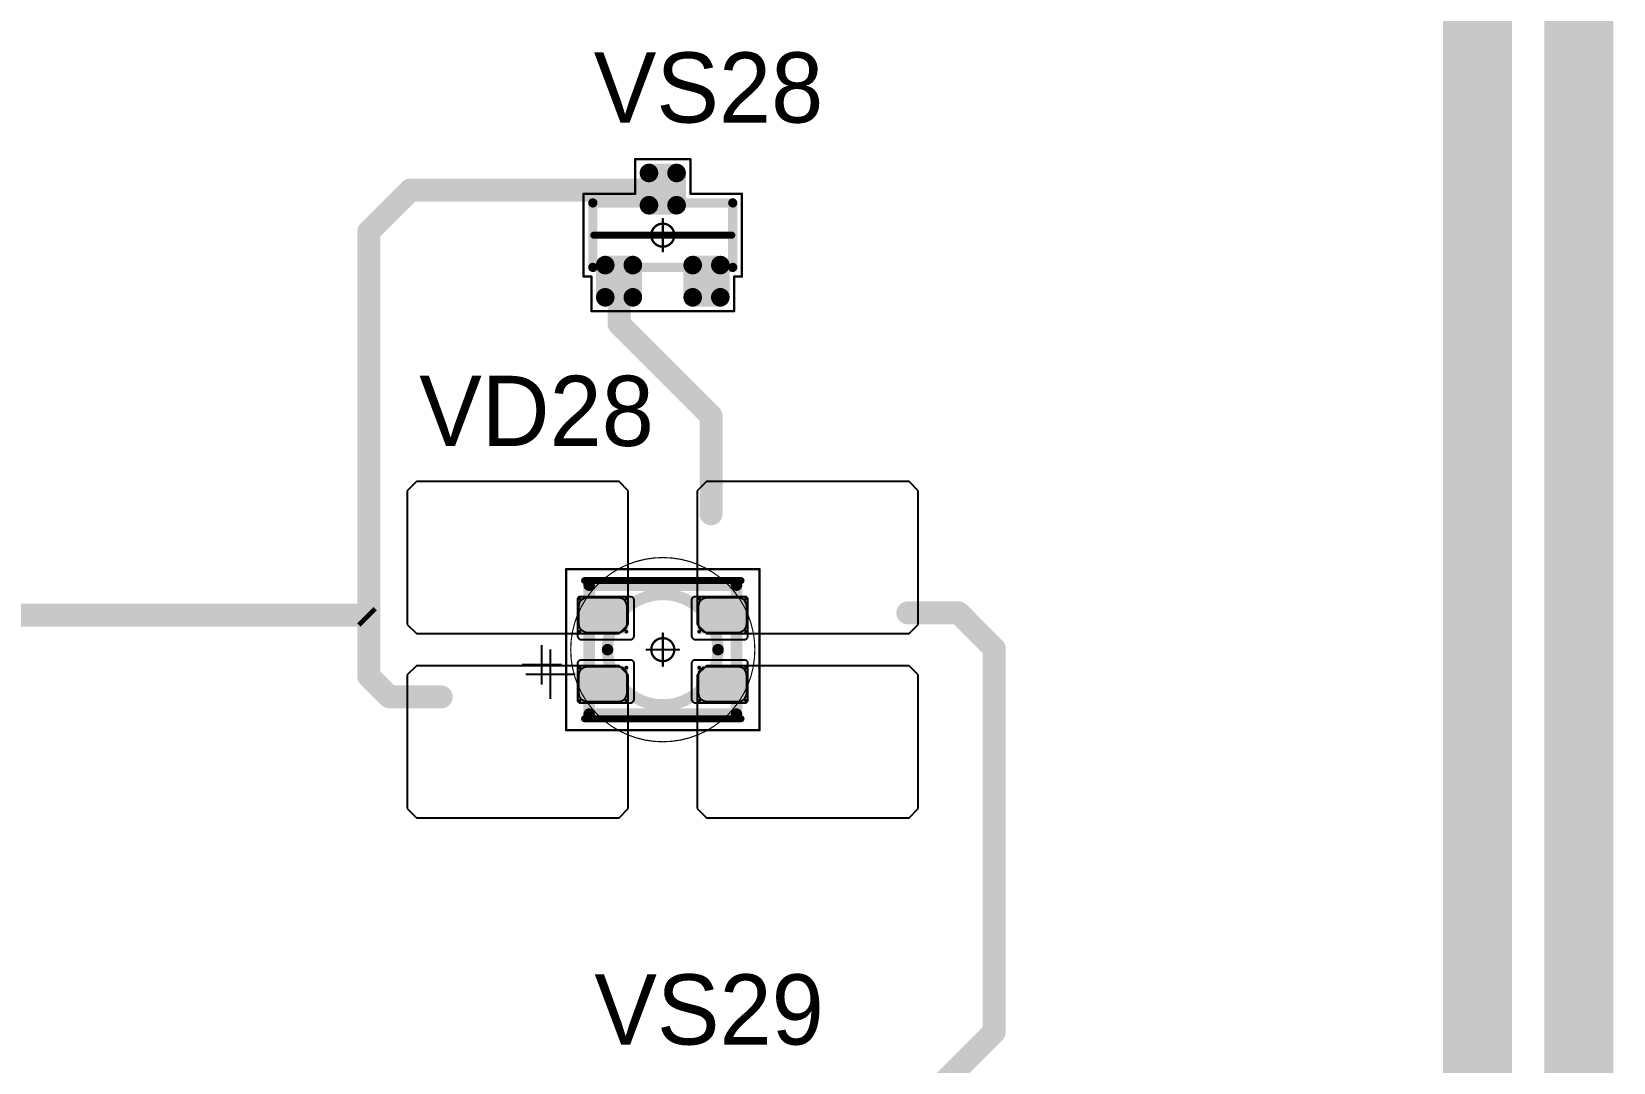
# Model space of a CAD drawing. Header units: millimetres. Extents: x 0 to 400, y 0 to 511.
# Drawn here: x 86.29 to 120.65, y 192.54 to 214.92 of the extents above; entities that cross this region are included whole.
import ezdxf

# ---------------------------------------------------------------- set-up
doc = ezdxf.new("R2010")
doc.units = ezdxf.units.MM
for name, color, linetype in [('Mechanical13', 56, 'Continuous'), ('Mechanical15', 56, 'Continuous'), ('Mechanical2', 216, 'Continuous'), ('TopLayer', 1, 'Continuous'), ('TopOverlay', 2, 'Continuous'), ('TopPaste', 8, 'Continuous'), ('TopSolder', 216, 'Continuous')]:
    doc.layers.add(name, color=color, linetype=linetype)

# ---------------------------------------------------------------- blocks, each defined once
blk = doc.blocks.new('SOT23_569')
at = {"layer": 'Mechanical13', "const_width": 0.2}
for points in [[(-0.7, 1.52), (0.7, 1.52)], [(-0.7, 1.52), (-0.7, -1.52)], [(0.7, 1.52), (0.7, -1.52)], [(-0.7, -1.52), (0.7, -1.52)]]:
    blk.add_lwpolyline(points, dxfattribs=at)
at = {"layer": 'Mechanical13', "const_width": 0.1}
for points in [[(-0.75, 1.52, 1), (-0.65, 1.52, 1)], [(-0.75, 1.52, 1), (-0.65, 1.52, 1)], [(0.65, 1.52, 1), (0.75, 1.52, 1)], [(0.65, 1.52, 1), (0.75, 1.52, 1)], [(-0.75, -1.52, 1), (-0.65, -1.52, 1)], [(-0.75, -1.52, 1), (-0.65, -1.52, 1)], [(0.65, -1.52, 1), (0.75, -1.52, 1)], [(0.65, -1.52, 1), (0.75, -1.52, 1)]]:
    blk.add_lwpolyline(points, format="xyb", close=True, dxfattribs=at)
at = {"layer": 'Mechanical15', "const_width": 0.05}
for points in [[(-0.9, 1.72), (-0.9, 1.55)], [(-0.9, 1.72), (0.9, 1.72)], [(0.9, 1.72), (0.9, 0.6)], [(-1.65, 1.55), (-1.65, -1.55)], [(-1.65, 1.55), (-0.9, 1.55)], [(0, 0.35), (0, -0.35)], [(0.9, 0.6), (1.65, 0.6)], [(1.65, 0.6), (1.65, -0.6)], [(-0.35, 0), (0.35, 0)], [(0.9, -0.6), (1.65, -0.6)], [(0.9, -0.6), (0.9, -1.72)], [(-1.65, -1.55), (-0.9, -1.55)], [(-0.9, -1.55), (-0.9, -1.72)], [(-0.9, -1.72), (0.9, -1.72)]]:
    blk.add_lwpolyline(points, dxfattribs=at)
at = {"layer": 'Mechanical15'}
for points, const_width in [([(-0.913, 1.72, 1), (-0.888, 1.72, 1)], 0.025), ([(-0.913, 1.72, 1), (-0.888, 1.72, 1)], 0.025), ([(0.888, 1.72, 1), (0.913, 1.72, 1)], 0.025), ([(0.888, 1.72, 1), (0.913, 1.72, 1)], 0.025), ([(-1.662, 1.55, 1), (-1.637, 1.55, 1)], 0.025), ([(-1.662, 1.55, 1), (-1.637, 1.55, 1)], 0.025), ([(-0.913, 1.55, 1), (-0.888, 1.55, 1)], 0.025), ([(-0.913, 1.55, 1), (-0.888, 1.55, 1)], 0.025), ([(-0.012, 0.35, 1), (0.012, 0.35, 1)], 0.025), ([(0.888, 0.6, 1), (0.913, 0.6, 1)], 0.025), ([(0.888, 0.6, 1), (0.913, 0.6, 1)], 0.025), ([(1.637, 0.6, 1), (1.662, 0.6, 1)], 0.025), ([(1.637, 0.6, 1), (1.662, 0.6, 1)], 0.025), ([(-0.362, 0, 1), (-0.337, 0, 1)], 0.025), ([(0.25, 0, 1), (-0.25, 0, 1)], 0.05), ([(-0.262, 0, 1), (-0.238, 0, 1)], 0.025), ([(0.238, 0, 1), (0.262, 0, 1)], 0.025), ([(0.337, 0, 1), (0.362, 0, 1)], 0.025), ([(-0.012, -0.35, 1), (0.012, -0.35, 1)], 0.025), ([(0.888, -0.6, 1), (0.913, -0.6, 1)], 0.025), ([(0.888, -0.6, 1), (0.913, -0.6, 1)], 0.025), ([(1.637, -0.6, 1), (1.662, -0.6, 1)], 0.025), ([(1.637, -0.6, 1), (1.662, -0.6, 1)], 0.025), ([(-1.662, -1.55, 1), (-1.637, -1.55, 1)], 0.025), ([(-1.662, -1.55, 1), (-1.637, -1.55, 1)], 0.025), ([(-0.913, -1.55, 1), (-0.888, -1.55, 1)], 0.025), ([(-0.913, -1.55, 1), (-0.888, -1.55, 1)], 0.025), ([(-0.913, -1.72, 1), (-0.888, -1.72, 1)], 0.025), ([(-0.913, -1.72, 1), (-0.888, -1.72, 1)], 0.025), ([(0.888, -1.72, 1), (0.913, -1.72, 1)], 0.025), ([(0.888, -1.72, 1), (0.913, -1.72, 1)], 0.025)]:
    blk.add_lwpolyline(points, format="xyb", close=True, dxfattribs=dict(at, const_width=const_width))
at = {"layer": 'TopLayer', "const_width": 0.1}
for points in [[(-1.4, 1.25, 1), (-1.3, 1.25, 1)], [(-0.7, 1.25, 1), (-0.6, 1.25, 1)], [(-1.4, 0.65, 1), (-1.3, 0.65, 1)], [(-0.7, 0.65, 1), (-0.6, 0.65, 1)], [(0.6, 0.3, 1), (0.7, 0.3, 1)], [(1.3, 0.3, 1), (1.4, 0.3, 1)], [(0.6, -0.3, 1), (0.7, -0.3, 1)], [(1.3, -0.3, 1), (1.4, -0.3, 1)], [(-1.4, -0.65, 1), (-1.3, -0.65, 1)], [(-0.7, -0.65, 1), (-0.6, -0.65, 1)], [(-1.4, -1.25, 1), (-1.3, -1.25, 1)], [(-0.7, -1.25, 1), (-0.6, -1.25, 1)]]:
    blk.add_lwpolyline(points, format="xyb", close=True, dxfattribs=at)
at = {"layer": 'TopLayer'}
for points in [[(-1.45, 1.25), (-1.45, 0.65), (-0.55, 1.25), (-0.55, 0.65)], [(-1.35, 1.35), (-1.35, 0.55), (-0.65, 1.35), (-0.65, 0.55)], [(0.65, 0.4), (0.65, -0.4), (1.35, 0.4), (1.35, -0.4)], [(0.55, 0.3), (0.55, -0.3), (1.45, 0.3), (1.45, -0.3)], [(-1.45, -0.65), (-1.45, -1.25), (-0.55, -0.65), (-0.55, -1.25)], [(-1.35, -0.55), (-1.35, -1.35), (-0.65, -0.55), (-0.65, -1.35)]]:
    blk.add_solid(points, dxfattribs=at)
at = {"layer": 'TopOverlay', "const_width": 0.15}
blk.add_lwpolyline([(0, 1.5), (0, -1.5)], dxfattribs=at)
at = {"layer": 'TopOverlay', "const_width": 0.075}
for points in [[(-0.038, 1.5, 1), (0.038, 1.5, 1)], [(-0.038, -1.5, 1), (0.038, -1.5, 1)]]:
    blk.add_lwpolyline(points, format="xyb", close=True, dxfattribs=at)
at = {"layer": 'TopPaste', "const_width": 0.075}
for points in [[(-1.387, 1.25, 1), (-1.313, 1.25, 1)], [(-0.687, 1.25, 1), (-0.613, 1.25, 1)], [(-1.387, 0.65, 1), (-1.313, 0.65, 1)], [(-0.687, 0.65, 1), (-0.613, 0.65, 1)], [(0.613, 0.3, 1), (0.687, 0.3, 1)], [(1.313, 0.3, 1), (1.387, 0.3, 1)], [(0.613, -0.3, 1), (0.687, -0.3, 1)], [(1.313, -0.3, 1), (1.387, -0.3, 1)], [(-1.387, -0.65, 1), (-1.313, -0.65, 1)], [(-0.687, -0.65, 1), (-0.613, -0.65, 1)], [(-1.387, -1.25, 1), (-1.313, -1.25, 1)], [(-0.687, -1.25, 1), (-0.613, -1.25, 1)]]:
    blk.add_lwpolyline(points, format="xyb", close=True, dxfattribs=at)
at = {"layer": 'TopPaste'}
for points in [[(-1.425, 1.25), (-1.425, 0.65), (-0.575, 1.25), (-0.575, 0.65)], [(-1.35, 1.325), (-1.35, 0.575), (-0.65, 1.325), (-0.65, 0.575)], [(0.65, 0.375), (0.65, -0.375), (1.35, 0.375), (1.35, -0.375)], [(0.575, 0.3), (0.575, -0.3), (1.425, 0.3), (1.425, -0.3)], [(-1.425, -0.65), (-1.425, -1.25), (-0.575, -0.65), (-0.575, -1.25)], [(-1.35, -0.575), (-1.35, -1.325), (-0.65, -0.575), (-0.65, -1.325)]]:
    blk.add_solid(points, dxfattribs=at)
at = {"layer": 'TopSolder', "const_width": 0.202}
for points in [[(-1.451, 1.25, 1), (-1.249, 1.25, 1)], [(-0.751, 1.25, 1), (-0.549, 1.25, 1)], [(-1.451, 0.65, 1), (-1.249, 0.65, 1)], [(-0.751, 0.65, 1), (-0.549, 0.65, 1)], [(0.549, 0.3, 1), (0.751, 0.3, 1)], [(1.249, 0.3, 1), (1.451, 0.3, 1)], [(0.549, -0.3, 1), (0.751, -0.3, 1)], [(1.249, -0.3, 1), (1.451, -0.3, 1)], [(-1.451, -0.65, 1), (-1.249, -0.65, 1)], [(-0.751, -0.65, 1), (-0.549, -0.65, 1)], [(-1.451, -1.25, 1), (-1.249, -1.25, 1)], [(-0.751, -1.25, 1), (-0.549, -1.25, 1)]]:
    blk.add_lwpolyline(points, format="xyb", close=True, dxfattribs=at)
at = {"layer": 'TopSolder'}
for points in [[(-1.35, 1.452), (-1.35, 0.448), (-0.65, 1.452), (-0.65, 0.448)], [(-1.552, 1.25), (-1.552, 0.65), (-0.448, 1.25), (-0.448, 0.65)], [(0.65, 0.502), (0.65, -0.502), (1.35, 0.502), (1.35, -0.502)], [(0.448, 0.3), (0.448, -0.3), (1.552, 0.3), (1.552, -0.3)], [(-1.552, -0.65), (-1.552, -1.25), (-0.448, -0.65), (-0.448, -1.25)], [(-1.35, -0.448), (-1.35, -1.452), (-0.65, -0.448), (-0.65, -1.452)]]:
    blk.add_solid(points, dxfattribs=at)
blk = doc.blocks.new('E65F_773')
at = {"layer": 'Mechanical13'}
for p, q in [((2.441, 1.071), (2.441, 0)), ((1.905, 0.536), (2.976, 0.536))]:
    blk.add_line(p, q, dxfattribs=at)
at = {"layer": 'Mechanical13', "const_width": 0.25}
for points in [[(-1.6, 1.4), (-1.6, -1.4)], [(1.6, 1.4), (-1.6, 1.4)], [(1.6, 1.4), (1.6, -1.4)], [(1.6, -1.4), (-1.6, -1.4)]]:
    blk.add_lwpolyline(points, dxfattribs=at)
at = {"layer": 'Mechanical13'}
for points, const_width in [([(-1.663, 1.4, 1), (-1.538, 1.4, 1)], 0.125), ([(-1.663, 1.4, 1), (-1.538, 1.4, 1)], 0.125), ([(1.537, 1.4, 1), (1.662, 1.4, 1)], 0.125), ([(1.537, 1.4, 1), (1.662, 1.4, 1)], 0.125), ([(1.2, 0, 1), (-1.2, 0, 1)], 0.25), ([(-1.263, 0, 1), (-1.138, 0, 1)], 0.125), ([(1.137, 0, 1), (1.262, 0, 1)], 0.125), ([(-1.663, -1.4, 1), (-1.538, -1.4, 1)], 0.125), ([(-1.663, -1.4, 1), (-1.538, -1.4, 1)], 0.125), ([(1.537, -1.4, 1), (1.662, -1.4, 1)], 0.125), ([(1.537, -1.4, 1), (1.662, -1.4, 1)], 0.125)]:
    blk.add_lwpolyline(points, format="xyb", close=True, dxfattribs=dict(at, const_width=const_width))
at = {"layer": 'Mechanical15', "const_width": 0.05}
for points in [[(2.1, 1.75), (-2.1, 1.75)], [(-2.1, 1.75), (-2.1, -1.75)], [(2.1, 1.75), (2.1, -1.75)], [(0, 0.35), (0, -0.35)], [(0, 0.35), (0, -0.35)], [(0.35, 0), (-0.35, 0)], [(0.35, 0), (-0.35, 0)], [(2.1, -1.75), (-2.1, -1.75)]]:
    blk.add_lwpolyline(points, dxfattribs=at)
at = {"layer": 'Mechanical15'}
for points, const_width in [([(-2.113, 1.75, 1), (-2.088, 1.75, 1)], 0.025), ([(-2.113, 1.75, 1), (-2.088, 1.75, 1)], 0.025), ([(2.087, 1.75, 1), (2.112, 1.75, 1)], 0.025), ([(2.087, 1.75, 1), (2.112, 1.75, 1)], 0.025), ([(-0.013, 0.35, 1), (0.012, 0.35, 1)], 0.025), ([(-0.013, 0.35, 1), (0.012, 0.35, 1)], 0.025), ([(-0.363, 0, 1), (-0.338, 0, 1)], 0.025), ([(-0.363, 0, 1), (-0.338, 0, 1)], 0.025), ([(0.25, 0, 1), (-0.25, 0, 1)], 0.05), ([(0.25, 0, 1), (-0.25, 0, 1)], 0.05), ([(-0.263, 0, 1), (-0.238, 0, 1)], 0.025), ([(-0.263, 0, 1), (-0.238, 0, 1)], 0.025), ([(0.237, 0, 1), (0.262, 0, 1)], 0.025), ([(0.237, 0, 1), (0.262, 0, 1)], 0.025), ([(0.337, 0, 1), (0.362, 0, 1)], 0.025), ([(0.337, 0, 1), (0.362, 0, 1)], 0.025), ([(-0.013, -0.35, 1), (0.012, -0.35, 1)], 0.025), ([(-0.013, -0.35, 1), (0.012, -0.35, 1)], 0.025), ([(-2.113, -1.75, 1), (-2.088, -1.75, 1)], 0.025), ([(-2.113, -1.75, 1), (-2.088, -1.75, 1)], 0.025), ([(2.087, -1.75, 1), (2.112, -1.75, 1)], 0.025), ([(2.087, -1.75, 1), (2.112, -1.75, 1)], 0.025)]:
    blk.add_lwpolyline(points, format="xyb", close=True, dxfattribs=dict(at, const_width=const_width))
at = {"layer": 'TopLayer'}
for p, q in [((-5.35, 3.65), (-5.55, 3.45)), ((-5.55, 3.45), (-5.55, 3.45)), ((-5.55, 3.45), (-5.55, 0.55)), ((-0.95, 3.65), (-5.35, 3.65)), ((-5.35, 3.65), (-5.35, 3.65)), ((-0.75, 3.45), (-0.95, 3.65)), ((-0.75, 0.55), (-0.75, 3.45)), ((0.95, 3.65), (0.75, 3.45)), ((0.75, 3.45), (0.75, 3.45)), ((0.75, 3.45), (0.75, 0.55)), ((5.35, 3.65), (0.95, 3.65)), ((0.95, 3.65), (0.95, 3.65)), ((5.55, 3.45), (5.35, 3.65)), ((5.55, 0.55), (5.55, 3.45)), ((-5.55, 0.55), (-5.35, 0.35)), ((-5.35, 0.35), (-0.95, 0.35)), ((-0.95, 0.35), (-0.75, 0.55)), ((0.75, 0.55), (0.95, 0.35)), ((0.95, 0.35), (5.35, 0.35)), ((5.35, 0.35), (5.55, 0.55)), ((-5.35, -0.35), (-5.55, -0.55)), ((-5.55, -0.55), (-5.55, -0.55)), ((-5.55, -0.55), (-5.55, -3.45)), ((-0.95, -0.35), (-5.35, -0.35)), ((-5.35, -0.35), (-5.35, -0.35)), ((-0.75, -0.55), (-0.95, -0.35)), ((-0.75, -3.45), (-0.75, -0.55)), ((0.95, -0.35), (0.75, -0.55)), ((0.75, -0.55), (0.75, -0.55)), ((0.75, -0.55), (0.75, -3.45)), ((5.35, -0.35), (0.95, -0.35)), ((0.95, -0.35), (0.95, -0.35)), ((5.55, -0.55), (5.35, -0.35)), ((5.55, -3.45), (5.55, -0.55)), ((-5.55, -3.45), (-5.35, -3.65)), ((-5.35, -3.65), (-0.95, -3.65)), ((-0.95, -3.65), (-0.75, -3.45)), ((0.75, -3.45), (0.95, -3.65)), ((0.95, -3.65), (5.35, -3.65)), ((5.35, -3.65), (5.55, -3.45))]:
    blk.add_line(p, q, dxfattribs=at)
at = {"layer": 'TopLayer', "const_width": 0.04}
for points in [[(-1.83, 1.11, 1), (-1.79, 1.11, 1)], [(-0.81, 1.11, 1), (-0.77, 1.11, 1)], [(0.77, 1.11, 1), (0.81, 1.11, 1)], [(1.79, 1.11, 1), (1.83, 1.11, 1)], [(-1.83, 0.39, 1), (-1.79, 0.39, 1)], [(-0.81, 0.39, 1), (-0.77, 0.39, 1)], [(0.77, 0.39, 1), (0.81, 0.39, 1)], [(1.79, 0.39, 1), (1.83, 0.39, 1)], [(-1.83, -0.39, 1), (-1.79, -0.39, 1)], [(-0.81, -0.39, 1), (-0.77, -0.39, 1)], [(0.77, -0.39, 1), (0.81, -0.39, 1)], [(1.79, -0.39, 1), (1.83, -0.39, 1)], [(-1.83, -1.11, 1), (-1.79, -1.11, 1)], [(-0.81, -1.11, 1), (-0.77, -1.11, 1)], [(0.77, -1.11, 1), (0.81, -1.11, 1)], [(1.79, -1.11, 1), (1.83, -1.11, 1)]]:
    blk.add_lwpolyline(points, format="xyb", close=True, dxfattribs=at)
at = {"layer": 'TopLayer'}
for points in [[(-1.85, 1.11), (-1.85, 0.39), (-0.75, 1.11), (-0.75, 0.39)], [(-1.81, 1.15), (-1.81, 0.35), (-0.79, 1.15), (-0.79, 0.35)], [(0.75, 1.11), (0.75, 0.39), (1.85, 1.11), (1.85, 0.39)], [(0.79, 1.15), (0.79, 0.35), (1.81, 1.15), (1.81, 0.35)], [(-1.85, -0.39), (-1.85, -1.11), (-0.75, -0.39), (-0.75, -1.11)], [(-1.81, -0.35), (-1.81, -1.15), (-0.79, -0.35), (-0.79, -1.15)], [(0.75, -0.39), (0.75, -1.11), (1.85, -0.39), (1.85, -1.11)], [(0.79, -0.35), (0.79, -1.15), (1.81, -0.35), (1.81, -1.15)]]:
    blk.add_solid(points, dxfattribs=at)
at = {"layer": 'TopOverlay'}
for p, q in [((2.628, 0.757), (2.628, -0.1)), ((2.2, 0.328), (3.057, 0.328))]:
    blk.add_line(p, q, dxfattribs=at)
at = {"layer": 'TopOverlay', "const_width": 0.15}
for points in [[(1.7, 1.5), (-1.7, 1.5)], [(1.7, -1.5), (-1.7, -1.5)]]:
    blk.add_lwpolyline(points, dxfattribs=at)
at = {"layer": 'TopOverlay', "const_width": 0.075}
for points in [[(-1.738, 1.5, 1), (-1.663, 1.5, 1)], [(1.662, 1.5, 1), (1.737, 1.5, 1)], [(-1.738, -1.5, 1), (-1.663, -1.5, 1)], [(1.662, -1.5, 1), (1.737, -1.5, 1)]]:
    blk.add_lwpolyline(points, format="xyb", close=True, dxfattribs=at)
at = {"layer": 'TopPaste'}
for p, q in [((-1.773, 1.073), (-1.814, 1.011)), ((-1.711, 1.114), (-1.773, 1.073)), ((-1.638, 1.129), (-1.711, 1.114)), ((-0.963, 1.129), (-1.638, 1.129)), ((-0.889, 1.114), (-0.963, 1.129)), ((-0.827, 1.073), (-0.889, 1.114)), ((-0.786, 1.011), (-0.827, 1.073)), ((0.827, 1.073), (0.786, 1.011)), ((0.889, 1.114), (0.827, 1.073)), ((0.962, 1.129), (0.889, 1.114)), ((1.637, 1.129), (0.962, 1.129)), ((1.711, 1.114), (1.637, 1.129)), ((1.773, 1.073), (1.711, 1.114)), ((1.814, 1.011), (1.773, 1.073)), ((-1.814, 1.011), (-1.829, 0.938)), ((-1.829, 0.938), (-1.829, 0.563)), ((-0.771, 0.938), (-0.786, 1.011)), ((-0.771, 0.563), (-0.771, 0.938)), ((0.786, 1.011), (0.771, 0.938)), ((0.771, 0.938), (0.771, 0.563)), ((1.829, 0.938), (1.814, 1.011)), ((1.829, 0.563), (1.829, 0.938)), ((-1.829, 0.563), (-1.814, 0.489)), ((-1.814, 0.489), (-1.773, 0.427)), ((-1.773, 0.427), (-1.711, 0.386)), ((-1.711, 0.386), (-1.638, 0.371)), ((-1.638, 0.371), (-0.963, 0.371)), ((-0.963, 0.371), (-0.889, 0.386)), ((-0.889, 0.386), (-0.827, 0.427)), ((-0.827, 0.427), (-0.786, 0.489)), ((-0.786, 0.489), (-0.771, 0.563)), ((0.771, 0.563), (0.786, 0.489)), ((0.786, 0.489), (0.827, 0.427)), ((0.827, 0.427), (0.889, 0.386)), ((0.889, 0.386), (0.962, 0.371)), ((0.962, 0.371), (1.637, 0.371)), ((1.637, 0.371), (1.711, 0.386)), ((1.711, 0.386), (1.773, 0.427)), ((1.773, 0.427), (1.814, 0.489)), ((1.814, 0.489), (1.829, 0.563)), ((-1.814, -0.489), (-1.829, -0.563)), ((-1.829, -0.563), (-1.829, -0.938)), ((-1.773, -0.427), (-1.814, -0.489)), ((-1.711, -0.386), (-1.773, -0.427)), ((-1.638, -0.371), (-1.711, -0.386)), ((-0.963, -0.371), (-1.638, -0.371)), ((-0.889, -0.386), (-0.963, -0.371)), ((-0.827, -0.427), (-0.889, -0.386)), ((-0.786, -0.489), (-0.827, -0.427)), ((-0.771, -0.563), (-0.786, -0.489)), ((-0.771, -0.938), (-0.771, -0.563)), ((0.786, -0.489), (0.771, -0.563)), ((0.771, -0.563), (0.771, -0.938)), ((0.827, -0.427), (0.786, -0.489)), ((0.889, -0.386), (0.827, -0.427)), ((0.962, -0.371), (0.889, -0.386)), ((1.637, -0.371), (0.962, -0.371)), ((1.711, -0.386), (1.637, -0.371)), ((1.773, -0.427), (1.711, -0.386)), ((1.814, -0.489), (1.773, -0.427)), ((1.829, -0.563), (1.814, -0.489)), ((1.829, -0.938), (1.829, -0.563)), ((-1.829, -0.938), (-1.814, -1.011)), ((-1.814, -1.011), (-1.773, -1.073)), ((-0.827, -1.073), (-0.786, -1.011)), ((-0.786, -1.011), (-0.771, -0.938)), ((0.771, -0.938), (0.786, -1.011)), ((0.786, -1.011), (0.827, -1.073)), ((1.773, -1.073), (1.814, -1.011)), ((1.814, -1.011), (1.829, -0.938)), ((-1.773, -1.073), (-1.711, -1.114)), ((-1.711, -1.114), (-1.638, -1.129)), ((-1.638, -1.129), (-0.963, -1.129)), ((-0.963, -1.129), (-0.889, -1.114)), ((-0.889, -1.114), (-0.827, -1.073)), ((0.827, -1.073), (0.889, -1.114)), ((0.889, -1.114), (0.962, -1.129)), ((0.962, -1.129), (1.637, -1.129)), ((1.637, -1.129), (1.711, -1.114)), ((1.711, -1.114), (1.773, -1.073))]:
    blk.add_line(p, q, dxfattribs=at)
at = {"layer": 'TopSolder'}
for p, q in [((-1.842, 1.129), (-1.85, 1.111)), ((-1.85, 1.111), (-1.85, 1.101)), ((-1.85, 1.101), (-1.85, 1.101)), ((-1.85, 1.101), (-1.85, 0.301)), ((-1.828, 1.143), (-1.842, 1.129)), ((-1.81, 1.151), (-1.828, 1.143)), ((-1.8, 1.151), (-1.81, 1.151)), ((-0.7, 1.151), (-1.8, 1.151)), ((-0.685, 1.151), (-0.7, 1.151)), ((-0.7, 1.151), (-0.7, 1.151)), ((-0.658, 1.139), (-0.685, 1.151)), ((-0.636, 1.118), (-0.658, 1.139)), ((-0.625, 1.09), (-0.636, 1.118)), ((-0.625, 1.076), (-0.625, 1.09)), ((-0.625, 0.301), (-0.625, 1.076)), ((0.636, 1.118), (0.625, 1.09)), ((0.625, 1.09), (0.625, 1.076)), ((0.625, 1.076), (0.625, 1.076)), ((0.625, 1.076), (0.625, 0.301)), ((0.657, 1.139), (0.636, 1.118)), ((0.685, 1.151), (0.657, 1.139)), ((0.7, 1.151), (0.685, 1.151)), ((1.8, 1.151), (0.7, 1.151)), ((1.81, 1.151), (1.8, 1.151)), ((1.8, 1.151), (1.8, 1.151)), ((1.828, 1.143), (1.81, 1.151)), ((1.842, 1.129), (1.828, 1.143)), ((1.85, 1.111), (1.842, 1.129)), ((1.85, 1.101), (1.85, 1.111)), ((1.85, 0.301), (1.85, 1.101)), ((-1.85, 0.301), (-1.85, 0.286)), ((-1.85, 0.286), (-1.839, 0.258)), ((-1.839, 0.258), (-1.818, 0.237)), ((-1.818, 0.237), (-1.79, 0.226)), ((-1.79, 0.226), (-1.775, 0.226)), ((-1.775, 0.226), (-1.775, 0.226)), ((-1.775, 0.226), (-0.7, 0.226)), ((-0.7, 0.226), (-0.685, 0.226)), ((-0.685, 0.226), (-0.658, 0.237)), ((-0.658, 0.237), (-0.636, 0.258)), ((-0.636, 0.258), (-0.625, 0.286)), ((-0.625, 0.286), (-0.625, 0.301)), ((-0.625, 0.301), (-0.625, 0.301)), ((0.625, 0.301), (0.625, 0.286)), ((0.625, 0.286), (0.636, 0.258)), ((0.636, 0.258), (0.657, 0.237)), ((0.657, 0.237), (0.685, 0.226)), ((0.685, 0.226), (0.7, 0.226)), ((0.7, 0.226), (0.7, 0.226)), ((0.7, 0.226), (1.775, 0.226)), ((1.775, 0.226), (1.79, 0.226)), ((1.79, 0.226), (1.817, 0.237)), ((1.817, 0.237), (1.839, 0.258)), ((1.839, 0.258), (1.85, 0.286)), ((1.85, 0.286), (1.85, 0.301)), ((1.85, 0.301), (1.85, 0.301)), ((-1.839, -0.257), (-1.85, -0.285)), ((-1.85, -0.285), (-1.85, -0.299)), ((-1.85, -0.299), (-1.85, -0.299)), ((-1.85, -0.299), (-1.85, -1.099)), ((-1.818, -0.236), (-1.839, -0.257)), ((-1.79, -0.224), (-1.818, -0.236)), ((-1.775, -0.224), (-1.79, -0.224)), ((-0.7, -0.224), (-1.775, -0.224)), ((-0.685, -0.224), (-0.7, -0.224)), ((-0.7, -0.224), (-0.7, -0.224)), ((-0.658, -0.236), (-0.685, -0.224)), ((-0.636, -0.257), (-0.658, -0.236)), ((-0.625, -0.285), (-0.636, -0.257)), ((-0.625, -0.299), (-0.625, -0.285)), ((-0.625, -1.074), (-0.625, -0.299)), ((0.636, -0.257), (0.625, -0.285)), ((0.625, -0.285), (0.625, -0.299)), ((0.625, -0.299), (0.625, -0.299)), ((0.625, -0.299), (0.625, -1.074)), ((0.657, -0.236), (0.636, -0.257)), ((0.685, -0.224), (0.657, -0.236)), ((0.7, -0.224), (0.685, -0.224)), ((1.775, -0.224), (0.7, -0.224)), ((1.79, -0.224), (1.775, -0.224)), ((1.775, -0.224), (1.775, -0.224)), ((1.817, -0.236), (1.79, -0.224)), ((1.839, -0.257), (1.817, -0.236)), ((1.85, -0.285), (1.839, -0.257)), ((1.85, -0.299), (1.85, -0.285)), ((1.85, -1.099), (1.85, -0.299)), ((-1.85, -1.099), (-1.85, -1.109)), ((-1.85, -1.109), (-1.842, -1.128)), ((-1.842, -1.128), (-1.828, -1.142)), ((-1.828, -1.142), (-1.81, -1.149)), ((-1.81, -1.149), (-1.8, -1.149)), ((-1.8, -1.149), (-0.7, -1.149)), ((-1.8, -1.149), (-1.8, -1.149)), ((-0.7, -1.149), (-0.685, -1.149)), ((-0.685, -1.149), (-0.658, -1.138)), ((-0.658, -1.138), (-0.636, -1.117)), ((-0.636, -1.117), (-0.625, -1.089)), ((-0.625, -1.089), (-0.625, -1.074)), ((-0.625, -1.074), (-0.625, -1.074)), ((0.625, -1.074), (0.625, -1.089)), ((0.625, -1.089), (0.636, -1.117)), ((0.636, -1.117), (0.657, -1.138)), ((0.657, -1.138), (0.685, -1.149)), ((0.685, -1.149), (0.7, -1.149)), ((0.7, -1.149), (1.8, -1.149)), ((0.7, -1.149), (0.7, -1.149)), ((1.8, -1.149), (1.81, -1.149)), ((1.81, -1.149), (1.828, -1.142)), ((1.828, -1.142), (1.842, -1.128)), ((1.842, -1.128), (1.85, -1.109)), ((1.85, -1.109), (1.85, -1.099)), ((1.85, -1.099), (1.85, -1.099))]:
    blk.add_line(p, q, dxfattribs=at)

msp = doc.modelspace()

# ---------------------------------------------------------------- linework, layer by layer
at = {"layer": 'Mechanical2'}
for points, const_width in [([(102, 201.5, 1), (98, 201.5, 1)], 0.0254), ([(100, 203.5, 1), (100, 203.5, 1)], 0.0005), ([(97.994, 201.5, 1), (98.006, 201.5, 1)], 0.0127), ([(98, 201.5, 1), (98, 201.5, 1)], 0.0005), ([(101.994, 201.5, 1), (102.006, 201.5, 1)], 0.0127), ([(102, 201.5, 1), (102, 201.5, 1)], 0.0005), ([(100, 199.5, 1), (100, 199.5, 1)], 0.0005)]:
    msp.add_lwpolyline(points, format="xyb", close=True, dxfattribs=dict(at, const_width=const_width))
at = {"layer": 'Mechanical2', "const_width": 0.001}
for points in [[(100, 199.5), (100, 203.5)], [(98, 201.5), (102, 201.5)]]:
    msp.add_lwpolyline(points, dxfattribs=at)
at = {"layer": 'TopLayer'}
for points, const_width in [([(119.9, 148.75), (119.9, 268.725)], 1.5), ([(117.7, 162.025), (117.7, 216.624)], 1.5), ([(93.612, 210.575), (94.512, 211.475)], 0.5), ([(94.512, 211.475), (99.912, 211.475)], 0.5), ([(93.612, 202.175), (93.612, 210.575)], 0.5), ([(99.05, 208.575), (99.05, 209.5)], 0.5), ([(99.05, 208.575), (101.05, 206.575)], 0.5), ([(101.05, 204.45), (101.05, 206.575)], 0.5), ([(81.3, 202.25), (93.537, 202.25)], 0.5), ([(93.537, 202.25), (93.612, 202.175)], 0.5), ([(93.612, 200.925), (93.612, 202.175)], 0.5), ([(105.325, 202.3), (106.425, 202.3)], 0.5), ([(106.425, 202.3), (107.2, 201.525)], 0.5), ([(107.2, 193.2), (107.2, 201.525)], 0.5), ([(93.612, 200.925), (94.062, 200.475)], 0.5), ([(94.062, 200.475), (95.187, 200.475)], 0.5), ([(105.5, 191.5), (107.2, 193.2)], 0.5)]:
    msp.add_lwpolyline(points, dxfattribs=dict(at, const_width=const_width))
at = {"layer": 'TopLayer', "const_width": 0.25}
for points in [[(94.387, 211.475, 1), (94.637, 211.475, 1)], [(94.387, 211.475, 1), (94.637, 211.475, 1)], [(99.787, 211.475, 1), (100.037, 211.475, 1)], [(93.487, 210.575, 1), (93.737, 210.575, 1)], [(93.487, 210.575, 1), (93.737, 210.575, 1)], [(98.925, 209.5, 1), (99.175, 209.5, 1)], [(98.925, 208.575, 1), (99.175, 208.575, 1)], [(98.925, 208.575, 1), (99.175, 208.575, 1)], [(100.925, 206.575, 1), (101.175, 206.575, 1)], [(100.925, 206.575, 1), (101.175, 206.575, 1)], [(100.925, 204.45, 1), (101.175, 204.45, 1)], [(93.412, 202.25, 1), (93.662, 202.25, 1)], [(93.412, 202.25, 1), (93.662, 202.25, 1)], [(93.487, 202.175, 1), (93.737, 202.175, 1)], [(93.487, 202.175, 1), (93.737, 202.175, 1)], [(93.487, 202.175, 1), (93.737, 202.175, 1)], [(105.2, 202.3, 1), (105.45, 202.3, 1)], [(106.3, 202.3, 1), (106.55, 202.3, 1)], [(106.3, 202.3, 1), (106.55, 202.3, 1)], [(107.075, 201.525, 1), (107.325, 201.525, 1)], [(107.075, 201.525, 1), (107.325, 201.525, 1)], [(93.487, 200.925, 1), (93.737, 200.925, 1)], [(93.487, 200.925, 1), (93.737, 200.925, 1)], [(93.937, 200.475, 1), (94.187, 200.475, 1)], [(93.937, 200.475, 1), (94.187, 200.475, 1)], [(95.062, 200.475, 1), (95.312, 200.475, 1)], [(107.075, 193.2, 1), (107.325, 193.2, 1)], [(107.075, 193.2, 1), (107.325, 193.2, 1)]]:
    msp.add_lwpolyline(points, format="xyb", close=True, dxfattribs=at)

# ---------------------------------------------------------------- block references
for name, p, rotation in [('SOT23_569', (100, 210.5), 90), ('E65F_773', (100, 201.5), 180)]:
    msp.add_blockref(name, p, dxfattribs=dict(rotation=rotation))

# ---------------------------------------------------------------- texts
at = {"layer": 'TopOverlay'}
for s, p in [('VS28', (98.501, 212.944)), ('VD28', (94.709, 205.923)), ('VS29', (98.514, 192.926))]:
    msp.add_text(s, height=1.524, dxfattribs=at).set_placement(p)

doc.saveas('drawing.dxf')
